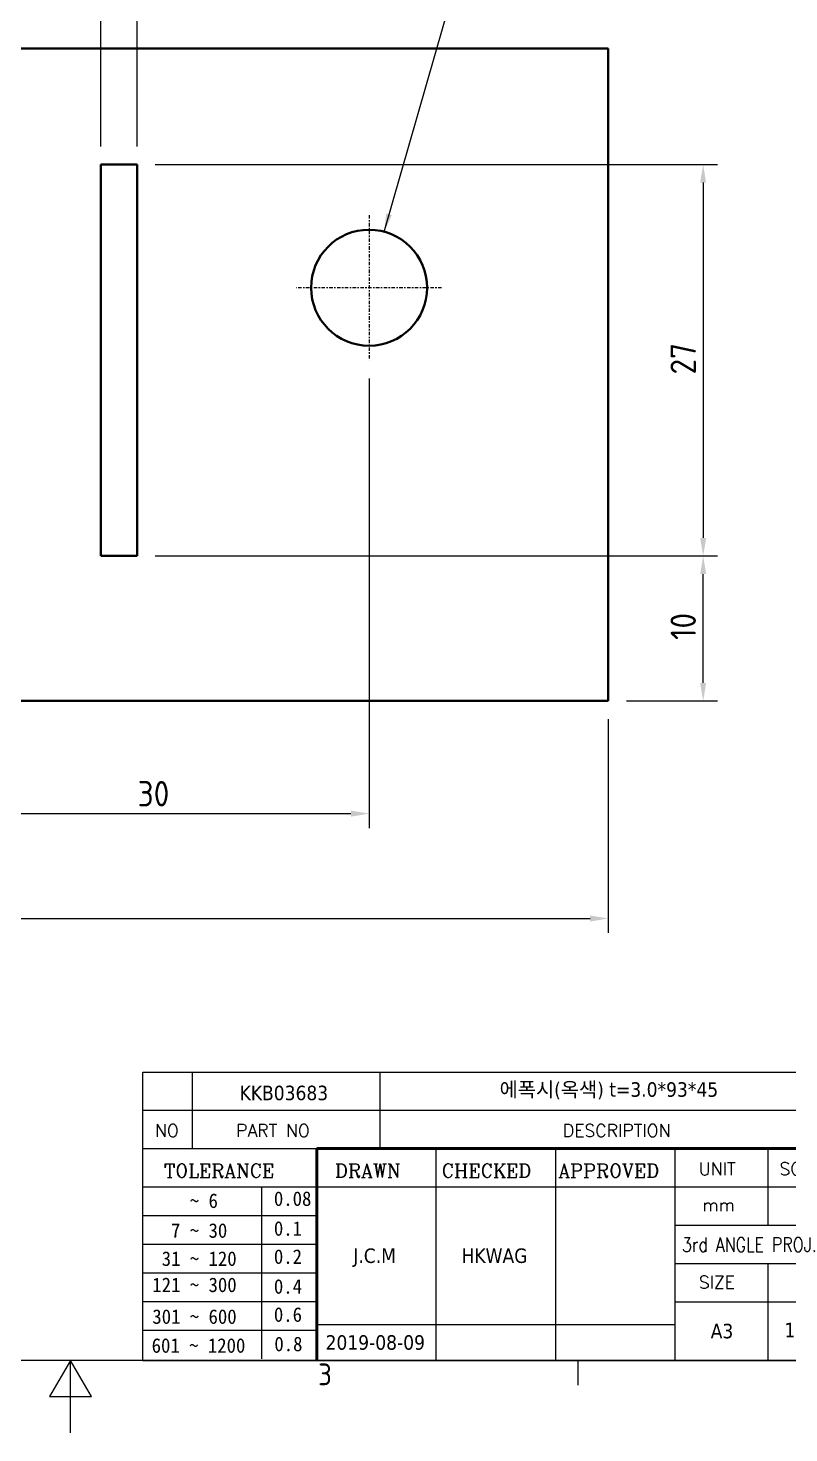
# Model space of a CAD drawing. Header units: millimetres. Extents: x 0 to 210, y 0 to 149.
# Drawn here: x 102.1 to 154.6, y 0 to 96.9 of the extents above; entities that cross this region are included whole.
import ezdxf
from ezdxf.enums import TextEntityAlignment as Align

# ---------------------------------------------------------------- set-up
doc = ezdxf.new("R2010")
doc.units = ezdxf.units.MM
doc.header["$LTSCALE"] = 0.5
doc.linetypes.add('CHAIN', pattern=[0.7087, 0.4724, -0.0591, 0.1181, -0.0591])
doc.layers.get('0').update_dxf_attribs({"color": 3, "lineweight": 25, "true_color": 0x00ff00})
for name, color, linetype, lineweight, true_color in [('가시적인 것(ISO)', 3, 'Continuous', 40, 0x00ff00), ('기호(ISO)', 5, 'Continuous', 25, 0x0000ff), ('제목(ISO)', 5, 'Continuous', 50, 0x0000ff), ('중심 표식(ISO)', 1, 'Continuous', 25, 0xff0000), ('치수(ISO)', 2, 'Continuous', 25, 0xffff00)]:
    doc.layers.add(name, color=color, linetype=linetype, lineweight=lineweight, true_color=true_color)
doc.layers.add('경계(ISO)', color=7, linetype='Continuous', lineweight=25)
doc.styles.add('HAN_291', font='')
doc.styles.add('RC_284', font='ROMANC.shx')
doc.styles.add('RC_287', font='ROMANC.shx')
doc.styles.add('문자 텍스트_PSTEK_POSCO', font='isocp.shx')
doc.styles.add('치수 텍스트_PSTEK_POSCO', font='isocp.shx')
doc.styles.add('텍스트 스타일198', font='tahoma.ttf')
doc.styles.add('텍스트 스타일333', font='ROMANC.shx', dxfattribs={"width": 0.800000011920929})
doc.styles.get('HAN_291').set_extended_font_data('GulimChe')
doc.dimstyles.new('치수_PSTEK_POSCO', dxfattribs={"dimscale": 0.5, "dimtxt": 3.5, "dimasz": 2.5, "dimexe": 2, "dimexo": 2.5, "dimgap": 1, "dimtad": 1, "dimrnd": 1e-08, "dimdsep": 46, "dimtxsty": '치수 텍스트_PSTEK_POSCO', "dimcen": 0.09, "dimdle": 10, "dimclrd": 7, "dimclre": 7, "dimclrt": 2, "dimadec": 1, "dimazin": 2, "dimtfac": 1, "dimtmove": 0, "dimatfit": 3, "dimfxl": 1, "dimtolj": 1, "dimlwd": -1, "dimlwe": -1, "dimarcsym": 0})
doc.dimstyles.new('치수_PSTEK_POSCO$7', dxfattribs={"dimscale": 0.5, "dimtxt": 3.5, "dimasz": 2.5, "dimexe": 2, "dimexo": 2.5, "dimgap": 1, "dimtad": 1, "dimrnd": 1e-08, "dimdsep": 46, "dimtxsty": '치수 텍스트_PSTEK_POSCO', "dimcen": 0.09, "dimdle": 10, "dimclrd": 7, "dimclre": 7, "dimclrt": 2, "dimadec": 1, "dimazin": 2, "dimtfac": 1, "dimtmove": 0, "dimatfit": 3, "dimfxl": 1, "dimtolj": 1, "dimlwd": -1, "dimlwe": -1, "dimarcsym": 0})

# ---------------------------------------------------------------- blocks, each defined once
blk = doc.blocks.new('경계 Default Border')
at = {"layer": '경계(ISO)'}
blk.add_line((280, 10), (280, 6.599999666213989), dxfattribs=at)
at = {"layer": '경계(ISO)', "flags": 128}
for points in [[(10, 10), (10, 287.0000076293945), (410, 287.0000076293945), (410, 10), (10, 10)], [(210, 0), (210, 10), (207.1132469177246, 5), (212.8867530822754, 5), (210, 10)]]:
    blk.add_lwpolyline(points, dxfattribs=at)
at = {"layer": '경계(ISO)', "color": 2, "true_color": 0xffff00, "insert": (244.1685395229535, 6.57139439638704), "char_height": 3.00000011920929, "attachment_point": 7, "style": '문자 텍스트_PSTEK_POSCO'}
blk.add_mtext('3', dxfattribs=at)
blk = doc.blocks.new('제목 블록 PSTEK')
at = {"color": 180, "true_color": 0x3f00ff}
for p, q in [((182.475792979055, 11.79100474011392), (182.4757929790549, 51.56524660363496)), ((182.4757929790549, 51.56524660363496), (372.4757929537551, 51.56524660363496)), ((189.2651435055721, 51.56524660363496), (189.2651435055722, 41.00524660363494)), ((215.2152739891528, 41.00524660363494), (215.2152739891528, 51.56524660363496)), ((182.475792979055, 46.2852466036349), (372.4757929537551, 46.28524660363492)), ((182.475792979055, 41.00524660363493), (206.451475290024, 41.00524660363493)), ((222.9401812389276, 11.79100474011392), (222.9401812389276, 41.00524660363494)), ((239.4288871878316, 11.79100474011392), (239.4288871878316, 41.00524660363494)), ((255.9175931367356, 11.79100474011392), (255.9175931367356, 41.00524660363494)), ((268.6918866058747, 41.00524660363494), (268.6918866058747, 30.44524660363498)), ((182.475792979055, 35.72524660363497), (206.451475290024, 35.72524660363497)), ((198.8621818849491, 12.02524660363491), (198.8621818849491, 35.72524660363497)), ((206.451475290024, 35.72524660363497), (372.4757929537551, 35.72524660363497)), ((182.475792979055, 31.77524660363492), (206.451475290024, 31.77524660363492)), ((255.917593136736, 30.44524660363498), (372.4757929537552, 30.44524660363501)), ((182.475792979055, 27.82524660363487), (206.451475290024, 27.82524660363487)), ((182.475792979055, 23.87524660363505), (206.451475290024, 23.87524660363505)), ((255.9175931367359, 25.16524660363502), (372.4757929537552, 25.165246603635)), ((268.6918866058744, 25.16524660363502), (268.6918866058744, 11.79100474011392)), ((182.475792979055, 19.92524660363478), (206.451475290024, 19.92524660363478)), ((255.9175931367359, 19.88524660363481), (310.0881549537553, 19.88524660363481)), ((182.475792979055, 15.97524660363496), (206.451475290024, 15.97524660363496)), ((206.451475290024, 16.74100474011396), (255.9175931367359, 16.74100474011396)), ((182.475792979055, 11.79100474011392), (372.4757929537551, 11.79100474011389))]:
    blk.add_line(p, q, dxfattribs=at)
at = {"color": 7, "lineweight": 50}
for p, q in [((206.4514752900237, 11.79100474011392), (206.4514752900237, 41.00524660363494)), ((206.451475290024, 41.00524660363494), (372.4757929537551, 41.00524660363496))]:
    blk.add_line(p, q, dxfattribs=at)
at = {"layer": '제목(ISO)', "lineweight": 18}
blk.add_line((182.475792979055, 35.72500474011393), (182.475792979055, 11.79100474011392), dxfattribs=at)
at = {"color": 2, "true_color": 0xffff00}
for s, height, style, p in [('NO', 1.742399930953979, 'RC_284', (184.135398793432, 42.62317362549192)), ('PART NO', 1.742399930953979, 'RC_284', (195.3359407378685, 42.62317362549192)), ('DESCRIPTION', 1.742399930953979, 'RC_284', (240.4025565652523, 42.62317362549192)), (' TOLERANCE', 1.899999976158142, 'RC_287', (184.0872874387979, 37.00893196870329)), ('DRAWN', 1.899999976158142, 'RC_287', (208.9766620976279, 37.00893196870329)), ('CHECKED', 1.899999976158142, 'RC_287', (223.6856844514997, 37.00893196870329)), ('APPROVED', 1.899999976158142, 'RC_287', (239.7795453577791, 37.00893196870329)), ('UNIT', 1.742399930953979, 'RC_284', (259.1652673287452, 37.34317362549218)), ('SCALE', 1.742399930953979, 'RC_284', (270.2934779252897, 37.34317362549218)), ('0.08', 2.000000029802322, 'HAN_291', (200.5467345600617, 33.09873600004101)), ('    ~ 6', 2.000000029802322, 'HAN_291', (183.7721304966814, 32.8176515608431)), ('mm', 1.742399930953979, 'RC_284', (259.6505418159997, 32.3543089683787)), ('  7 ~ 30', 2.000000029802322, 'HAN_291', (183.7721304966814, 28.70538114822415)), ('0.1', 2.000000029802322, 'HAN_291', (200.5467345600617, 28.98646558742206)), (' 31 ~ 120', 2.000000029802322, 'HAN_291', (183.7721304966814, 24.82628181916237)), ('0.2', 2.000000029802322, 'HAN_291', (200.5467345600617, 25.10736625836028)), ('SIZE', 1.742399930953979, 'RC_284', (259.1652673287452, 21.69497768947366)), ('121 ~ 300', 2.000000029802322, 'HAN_291', (183.7721304966814, 21.21401206133254)), ('0.4', 2.000000029802322, 'HAN_291', (200.5467345600617, 20.99509650053045)), ('301 ~ 600', 2.000000029802322, 'HAN_291', (183.7721304966814, 16.83491273227077)), ('0.6', 2.000000029802322, 'HAN_291', (200.5467345600617, 17.11599717146868)), ('601 ~ 1200', 2.000000029802322, 'HAN_291', (183.6802025156883, 12.84759660881125)), ('0.8', 2.000000029802322, 'HAN_291', (200.6097246063884, 13.05732192299702))]:
    blk.add_text(s, height=height, dxfattribs=dict(at, style=style)).set_placement(p)
at = {"color": 2, "true_color": 0xffff00, "style": '텍스트 스타일333', "width": 0.7999999523162842}
blk.add_text('3rd ANGLE PROJ.', height=2.000000029802322, dxfattribs=at).set_placement((256.8430306642954, 26.76148381654429))
at = {"layer": '제목(ISO)', "color": 7, "style": '텍스트 스타일198'}
for tag, p in [('설명_001', (231.6775781208767, 48.15254984750509)), ('질량\\P3;_001', (350.3046145979153, 48.1643332325385)), ('부품_번호_001', (195.8125351691155, 47.68004260673702)), ('재질_001', (291.2778562985901, 47.92524659519488)), ("3._Q'TY_001", (312.7528515031639, 47.92524658873381)), ('1._MODEL_NAME_001', (326.7684841840689, 37.52172745615292)), ('제목_001', (335.5349605824892, 32.12134217035067)), ('설계자_001', (211.4997234691996, 25.23312566343435)), ('점검자_001', (226.4283219502686, 25.23446884679021)), ('부품_번호_001', (334.4717754223474, 26.8052465951949)), ('프로젝트_001', (278.9744245225954, 18.43951439740151)), ('작성_날짜_001', (207.6736656800234, 13.26600473167383)), ('시트_크기_001', (260.807090429518, 14.83812566343425)), ('프로젝트_002', (270.9791918143218, 14.97568842208535)), ('프로젝트_003', (280.4473441481205, 11.5491460676562))]:
    blk.add_attdef(tag, p, '', height=2.000000029802322, dxfattribs=at)
for tag, p in [('4._COLOR', (327.6805273250926, 48.92524660363493)), ('엔지니어링_승인자', (247.673240162284, 26.23312567187446)), ('점검_날짜', (231.1845342133799, 14.26600474011394)), ('엔지니어링_승인_날짜', (247.6732401622839, 14.26600474011394))]:
    blk.add_attdef(tag, text='', height=2.000000029802322, dxfattribs=at).set_placement(p, align=Align.MIDDLE_CENTER)
blk = doc.blocks.new('*D24')
at = {"layer": 'Defpoints', "color": 0, "transparency": 16777216}
for p in [(125.6001458363824, 73.97499220983248), (95.60014583638242, 68.97499220983248), (125.6001458363824, 42.70681345603844)]:
    blk.add_point(p, dxfattribs=at)
at = {"layer": '치수(ISO)', "color": 7, "transparency": 16777216}
for p, q in [((125.6001458363824, 72.72499220983248), (125.6001458363824, 41.70681345603844)), ((95.60014583638242, 67.72499220983248), (95.60014583638242, 41.70681345603844)), ((96.85014583638242, 42.70681345603844), (124.3501458363824, 42.70681345603844))]:
    blk.add_line(p, q, dxfattribs=at)
for points in [[(96.85014583638242, 42.91514678937178), (96.85014583638242, 42.4984801227051), (95.60014583638242, 42.70681345603844)], [(124.3501458363824, 42.91514678937178), (124.3501458363824, 42.4984801227051), (125.6001458363824, 42.70681345603844)]]:
    blk.add_solid(points, dxfattribs=at)
at = {"layer": '치수(ISO)', "color": 2, "transparency": 16777216, "insert": (109.6369568600045, 44.08181345603844), "char_height": 1.75, "attachment_point": 4, "style": '치수 텍스트_PSTEK_POSCO'}
blk.add_mtext('\\A1;30', dxfattribs=at)
blk = doc.blocks.new('*D25')
at = {"layer": 'Defpoints', "color": 0, "transparency": 16777216}
for p in [(49.10014583638245, 50.47499220983249), (142.1001458363824, 50.47499220983247), (142.1001458363824, 35.47499220983248)]:
    blk.add_point(p, dxfattribs=at)
at = {"layer": '치수(ISO)', "color": 7, "transparency": 16777216}
for p, q in [((49.10014583638245, 49.22499220983249), (49.10014583638245, 34.47499220983248)), ((142.1001458363824, 49.22499220983247), (142.1001458363824, 34.47499220983248)), ((50.35014583638245, 35.47499220983248), (140.8501458363824, 35.47499220983248))]:
    blk.add_line(p, q, dxfattribs=at)
for points in [[(50.35014583638245, 35.68332554316581), (50.35014583638245, 35.26665887649914), (49.10014583638245, 35.47499220983248)], [(140.8501458363824, 35.68332554316581), (140.8501458363824, 35.26665887649914), (142.1001458363824, 35.47499220983248)]]:
    blk.add_solid(points, dxfattribs=at)
at = {"layer": '치수(ISO)', "color": 2, "transparency": 16777216, "insert": (90.76515846296714, 36.84999220983248), "char_height": 1.75, "attachment_point": 4, "style": '치수 텍스트_PSTEK_POSCO'}
blk.add_mtext('\\A1;93', dxfattribs=at)
blk = doc.blocks.new('*D31')
at = {"layer": 'Defpoints', "color": 0, "transparency": 16777216}
for p in [(107.1001458363824, 100.4749922098325), (84.10014583638244, 87.4749922098325), (107.1001458363824, 87.4749922098325)]:
    blk.add_point(p, dxfattribs=at)
at = {"layer": '치수(ISO)', "color": 7, "transparency": 16777216}
for p, q in [((84.10014583638244, 88.7249922098325), (84.10014583638244, 101.4749922098325)), ((107.1001458363824, 88.7249922098325), (107.1001458363824, 101.4749922098325)), ((85.35014583638244, 100.4749922098325), (105.8501458363824, 100.4749922098325))]:
    blk.add_line(p, q, dxfattribs=at)
for points in [[(85.35014583638244, 100.6833255431658), (85.35014583638244, 100.2666588764991), (84.10014583638244, 100.4749922098325)], [(105.8501458363824, 100.6833255431658), (105.8501458363824, 100.2666588764991), (107.1001458363824, 100.4749922098325)]]:
    blk.add_solid(points, dxfattribs=at)
at = {"layer": '치수(ISO)', "color": 2, "transparency": 16777216, "insert": (94.5791826614858, 101.850164453927), "char_height": 1.75, "attachment_point": 4, "style": '치수 텍스트_PSTEK_POSCO'}
blk.add_mtext('\\A1;23', dxfattribs=at)
blk = doc.blocks.new('*D32')
at = {"layer": 'Defpoints', "color": 0, "transparency": 16777216}
for p in [(109.6001458363824, 100.4749922098325), (107.1001458363824, 87.4749922098325), (109.6001458363824, 87.4749922098325)]:
    blk.add_point(p, dxfattribs=at)
at = {"layer": '치수(ISO)', "color": 7, "transparency": 16777216}
for p, q in [((107.1001458363824, 88.7249922098325), (107.1001458363824, 101.4749922098325)), ((109.6001458363824, 88.7249922098325), (109.6001458363824, 101.4749922098325)), ((105.8501458363824, 100.4749922098325), (104.6001458363824, 100.4749922098325)), ((107.1001458363824, 100.4749922098325), (109.6001458363824, 100.4749922098325)), ((110.8501458363824, 100.4749922098325), (112.1001458363824, 100.4749922098325))]:
    blk.add_line(p, q, dxfattribs=at)
for points in [[(105.8501458363824, 100.6833255431658), (105.8501458363824, 100.2666588764991), (107.1001458363824, 100.4749922098325)], [(110.8501458363824, 100.6833255431658), (110.8501458363824, 100.2666588764991), (109.6001458363824, 100.4749922098325)]]:
    blk.add_solid(points, dxfattribs=at)
at = {"layer": '치수(ISO)', "color": 2, "transparency": 16777216, "insert": (107.0666826614858, 101.850164453927), "char_height": 1.75, "attachment_point": 4, "style": '치수 텍스트_PSTEK_POSCO'}
blk.add_mtext('\\A1;2.5', dxfattribs=at)
blk = doc.blocks.new('*D33')
at = {"layer": 'Defpoints', "color": 0, "transparency": 16777216}
for p in [(109.6001458363824, 60.47499220983249), (148.6435577121912, 60.47499220983248), (142.1001458363824, 50.47499220983247)]:
    blk.add_point(p, dxfattribs=at)
at = {"layer": '치수(ISO)', "color": 7, "transparency": 16777216}
for p, q in [((110.8501458363824, 60.47499220983249), (149.6435577121912, 60.47499220983248)), ((148.6435577121912, 51.72499220983246), (148.6435577121912, 59.22499220983248)), ((143.3501458363824, 50.47499220983247), (149.6435577121912, 50.47499220983246))]:
    blk.add_line(p, q, dxfattribs=at)
for points in [[(148.4352243788578, 59.22499220983248), (148.8518910455245, 59.22499220983248), (148.6435577121912, 60.47499220983248)], [(148.4352243788578, 51.72499220983246), (148.8518910455245, 51.72499220983246), (148.6435577121912, 50.47499220983246)]]:
    blk.add_solid(points, dxfattribs=at)
at = {"layer": '치수(ISO)', "color": 2, "transparency": 16777216, "insert": (147.2685577121912, 54.68680323345453), "char_height": 1.75, "attachment_point": 4, "rotation": 90, "style": '치수 텍스트_PSTEK_POSCO'}
blk.add_mtext('\\A1;10', dxfattribs=at)
blk = doc.blocks.new('*D34')
at = {"layer": 'Defpoints', "color": 0, "transparency": 16777216}
for p in [(109.6001458363824, 87.4749922098325), (109.6001458363824, 60.47499220983249), (148.6435577121912, 60.47499220983248)]:
    blk.add_point(p, dxfattribs=at)
at = {"layer": '치수(ISO)', "color": 7, "transparency": 16777216}
for p, q in [((110.8501458363824, 87.4749922098325), (149.6435577121912, 87.4749922098325)), ((148.6435577121912, 86.2249922098325), (148.6435577121912, 61.72499220983248)), ((110.8501458363824, 60.47499220983249), (149.6435577121912, 60.47499220983248))]:
    blk.add_line(p, q, dxfattribs=at)
for points in [[(148.4352243788579, 86.2249922098325), (148.8518910455246, 86.2249922098325), (148.6435577121912, 87.4749922098325)], [(148.4352243788578, 61.72499220983248), (148.8518910455245, 61.72499220983248), (148.6435577121912, 60.47499220983248)]]:
    blk.add_solid(points, dxfattribs=at)
at = {"layer": '치수(ISO)', "color": 2, "transparency": 16777216, "insert": (147.2683854680967, 72.99027272164352), "char_height": 1.75, "attachment_point": 4, "rotation": 90, "style": '치수 텍스트_PSTEK_POSCO'}
blk.add_mtext('\\A1;27', dxfattribs=at)

msp = doc.modelspace()

# ---------------------------------------------------------------- linework, layer by layer
at = {"layer": '가시적인 것(ISO)'}
for p, q in [((142.1001458363824, 95.47499220983248), (49.10014583638242, 95.47499220983248)), ((142.1001458363824, 50.47499220983247), (142.1001458363824, 95.47499220983248)), ((107.1001458363824, 87.4749922098325), (109.6001458363824, 87.4749922098325)), ((107.1001458363824, 60.47499220983249), (107.1001458363824, 87.4749922098325)), ((109.6001458363824, 87.4749922098325), (109.6001458363824, 60.47499220983249)), ((109.6001458363824, 60.47499220983249), (107.1001458363824, 60.47499220983249)), ((49.10014583638244, 50.47499220983249), (142.1001458363824, 50.47499220983247))]:
    msp.add_line(p, q, dxfattribs=at)
msp.add_circle((125.6001458363824, 78.97499220983248), 4, dxfattribs=at)
at = {"layer": '중심 표식(ISO)', "linetype": 'CHAIN'}
for p, q in [((125.6001458363824, 83.9749922098325), (125.6001458363824, 73.97499220983248)), ((130.6001458363824, 78.97499220983248), (120.6001458363824, 78.97499220983248))]:
    msp.add_line(p, q, dxfattribs=at)

# ---------------------------------------------------------------- block references
at = {"xscale": 0.5, "yscale": 0.5, "zscale": 0.5}
msp.add_blockref('경계 Default Border', (0, 0), dxfattribs=at)
ref = msp.add_blockref('제목 블록 PSTEK', (18.76210352312242, -0.8955023700569475), dxfattribs=dict(xscale=0.5, yscale=0.5, zscale=0.5))
ref.add_attrib('설계자_001', 'J.C.M', (124.5119652577222, 11.72106046166023), dxfattribs={"layer": '제목(ISO)', "color": 7, "height": 1.000000014901161, "style": '텍스트 스타일198'})
ref.add_attrib('점검자_001', 'HKWAG', (131.9762644982567, 11.72173205333816), dxfattribs={"layer": '제목(ISO)', "color": 7, "height": 1.000000014901161, "style": '텍스트 스타일198'})
ref.add_attrib('시트_크기_001', 'A3', (149.1656487378814, 6.52356046166018), dxfattribs={"layer": '제목(ISO)', "color": 7, "height": 1.000000014901161, "style": '텍스트 스타일198'})
ref.add_attrib('작성_날짜_001', '2019-08-09', (122.5989363631341, 5.737499995779968), dxfattribs={"layer": '제목(ISO)', "color": 7, "height": 1.000000014901161, "style": '텍스트 스타일198'})
ref.add_attrib('설명_001', '에폭시(옥색) t=3.0*93*45', (134.6008925835608, 23.1807725536956), dxfattribs={"layer": '제목(ISO)', "color": 7, "height": 1.000000014901161, "style": '텍스트 스타일198'})
ref.add_attrib('부품_번호_001', 'KKB03683', (116.6683711076802, 22.94451893331156), dxfattribs={"layer": '제목(ISO)', "color": 7, "height": 1.000000014901161, "style": '텍스트 스타일198'})
ref.add_attrib('프로젝트_002', '15kW_30kV_500mA_피에스솔', (154.2516994302833, 6.59234184098573), dxfattribs={"layer": '제목(ISO)', "color": 7, "height": 1.000000014901161, "style": '텍스트 스타일198'})

# ---------------------------------------------------------------- dimensions: what is measured, and where the dimension line sits
at = {"layer": '치수(ISO)', "color": 7}
for base, p1, p2, angle, override, picture, middle in [((107.1001458363824, 100.4749922098325), (84.10014583638244, 87.4749922098325), (107.1001458363824, 87.4749922098325), 180, {"dimdec": 2, "dimtp": 0, "dimtm": -0, "dimtdec": 2, "dimtofl": 0, "dimatfit": 1}, '*D31', (95.60014583638242, 100.4749922098325)), ((109.6001458363824, 100.4749922098325), (107.1001458363824, 87.4749922098325), (109.6001458363824, 87.4749922098325), 180, {"dimdec": 2, "dimtp": 0, "dimtm": -0, "dimtdec": 2, "dimtofl": 1, "dimatfit": 1}, '*D32', (108.3501458363824, 100.4749922098325)), ((148.6435577121912, 60.47499220983248), (109.6001458363824, 87.4749922098325), (109.6001458363824, 60.47499220983249), 90, {"dimdec": 2, "dimtp": 0, "dimtm": -0, "dimtdec": 2, "dimtofl": 0, "dimatfit": 1}, '*D34', (148.6435577121912, 73.9749922098325)), ((125.6001458363824, 42.70681345603844), (95.60014583638242, 68.97499220983248), (125.6001458363824, 73.97499220983248), 180, {"dimdec": 2, "dimtp": 0, "dimtm": -0, "dimtdec": 2, "dimtofl": 0, "dimatfit": 1}, '*D24', (110.6001458363824, 42.70681345603844)), ((148.6435577121912, 60.47499220983248), (142.1001458363824, 50.47499220983247), (109.6001458363824, 60.47499220983249), 270, {"dimdec": 2, "dimtp": 0, "dimtm": -0, "dimtdec": 2, "dimtofl": 0, "dimatfit": 1}, '*D33', (148.6435577121912, 55.47499220983248)), ((142.1001458363824, 35.47499220983248), (49.10014583638245, 50.47499220983249), (142.1001458363824, 50.47499220983247), 180, {"dimdec": 2, "dimtp": 0, "dimtm": -0, "dimtdec": 2, "dimtofl": 0, "dimatfit": 1}, '*D25', (91.80014583638243, 35.47499220983248))]:
    dim = msp.add_linear_dim(base=base, p1=p1, p2=p2, angle=angle, dimstyle='치수_PSTEK_POSCO', override=override, dxfattribs=at)
    dim.commit()
    dim.dimension.update_dxf_attribs({"geometry": picture, "text_midpoint": middle, "dimtype": 160})

# ---------------------------------------------------------------- leaders
at = {"layer": '기호(ISO)', "color": 7, "annotation_type": 0, "has_hookline": 1, "hookline_direction": 0, "text_width": 2.979575052420842}
msp.add_leader([(126.6354220167935, 82.8386955149885), (131.3430870382998, 99.2162003438606), (132.5930870382998, 99.2162003438606)], dimstyle='치수_PSTEK_POSCO$7', override={"dimtad": 0}, dxfattribs=at)

doc.saveas('drawing.dxf')
